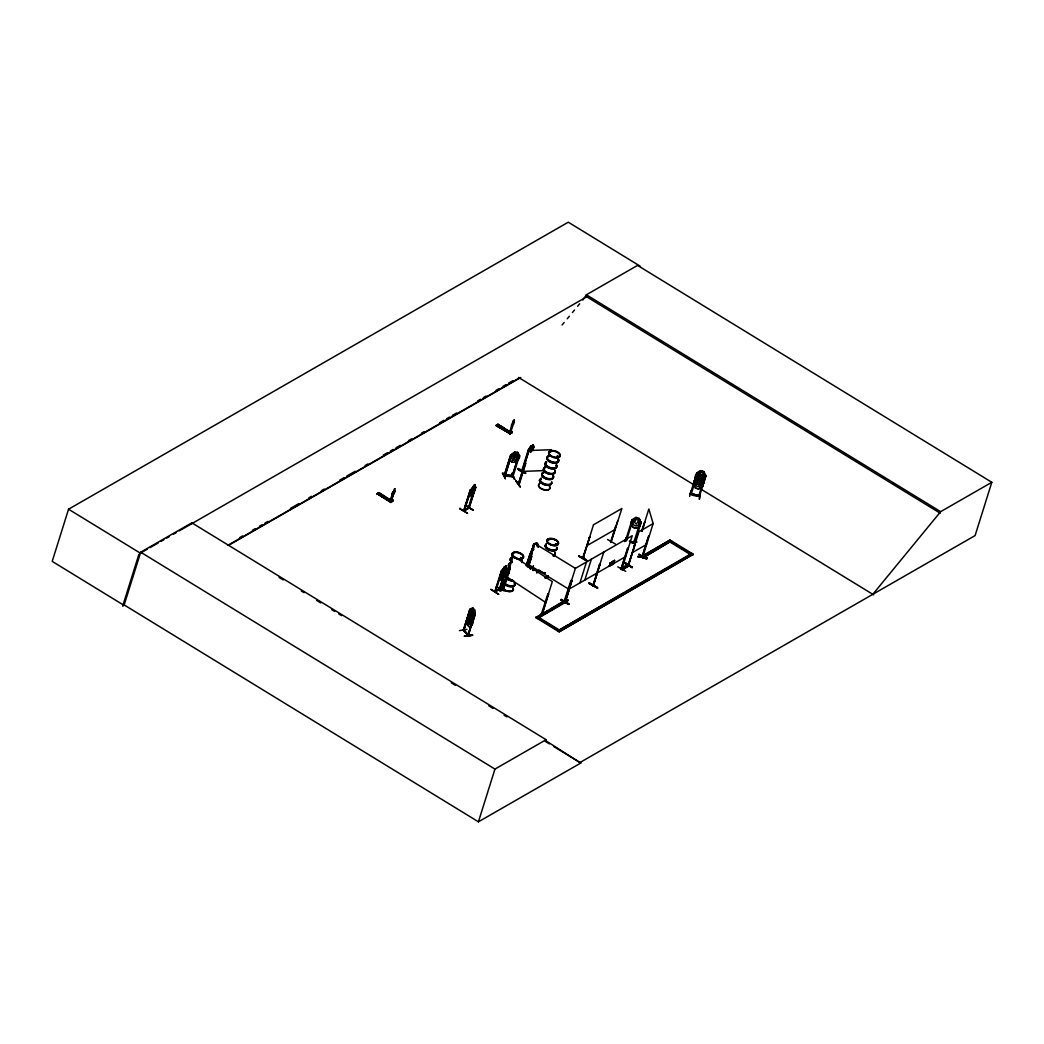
<?xml version="1.0" encoding="UTF-8"?>
<svg xmlns="http://www.w3.org/2000/svg" width="1044" height="1044" viewBox="0 0 1044 1044"><rect width="100%" height="100%" fill="white"/><g stroke="black" fill="none" stroke-linecap="round" stroke-linejoin="round"><path stroke-width="1.5" d="M468.09 635.157L474.681 614.237M469.304 617.97L471.04 616.469L470.935 613.024L471.457 616.273L473.284 615.568L471.614 617.108L471.771 620.632L471.183 617.265L469.304 618.061M697.823 473.337L696.792 473.232L697.601 473.167M696.857 481.336L699.18 479.131L698.749 476.221L699.898 478.778L702.638 477.395L700.25 479.418L701.268 482.576M511.795 455.158L510.673 455.014L504.03 475.881L512.995 476.495M464.541 636.227C489.14 633.056 447.928 637.988 472.554 635.391M465.337 505.505L473.18 510.085L465.559 505.387M472.945 510.164L465.402 505.166M496.422 586.48L504.265 591.061M607.53 539.513L615.399 544.041M391.396 500.063L391.905 500.389M391.996 500.428L391.552 501.681L392.57 499.841L392.087 501.355M511.273 431.537L510.686 430.989L510.399 431.89M511.364 432.046L511.612 431.316L511.26 432.921M510.32 431.785L508.65 432.921L510.79 431.811L513.126 424.96A2.14 0.77 -58.9 0 0 513.752 422.363L514.392 420.262L513.426 420.393M536.029 570.128L532.779 570.481M642.908 556.335L642.582 556.361M472.175 621.102C472.253 609.918 473.832 623.307 471.901 625.265L469.226 626.831L467.568 624.925L466.877 619.849L467.999 616.521M471.757 611.197L473.415 612.985L473.219 617.148L472.449 619.627L470.727 620.384L469.147 616.038L471.849 611.066L469.043 612.567L469.604 617.709L469.108 612.593M701.333 482.354L700.289 482.237L699.558 479.731L696.922 481.075M391.748 499.893L392.205 500.494L391.356 499.724M475.059 484.964L468.351 508.193L469.226 508.063L463.941 511.09L471.17 489.714L463.875 511.064L470.218 490.001L463.614 510.907L468.939 507.854M505.048 571.721L505.205 568.967L506.079 571.198L504.996 574.513L502.229 578.846L500.337 579.825L499.75 577.528M501.498 571.159L504.317 566.827L506.196 565.848L499.437 589.168L500.128 588.555M510.894 431.42L511.247 432.072M532.727 450.59L533.719 447.223L533.001 444.94L532.088 450.329M530.887 554.012L530.848 554.86L531.97 552.681M469.395 621.754C468.782 620.475 470.192 614.955 471.692 616.782L470.883 621.65L469.944 622.354M472.736 612.828L471.94 617.696L470.439 617.8C469.787 616.521 471.275 611.014 472.828 612.815M473.232 608.913L471.327 612.593L472.032 615.086L473.428 612.919L473.141 608.926M519.181 483.868C516.375 483.476 521.008 482.746 518.842 483.385M539.944 483.085L540.309 482.263L540.022 483.085M391.33 500.024L393.966 493.394A2.14 0.77 -58.9 0 0 394.58 490.797L395.115 488.644M537.242 546.691L536.864 543.82M474.328 485.734L473.584 489.675L472.005 491.633L474.25 485.682M528.421 450.329C534.998 435.426 528.094 464.489 531.735 446.206L529.987 451.765M638.067 556.165C648.702 558.031 651.874 557.94 638.028 556.817M647.163 557.992L638.028 556.896M565.404 601.605L571.89 580.764L565.209 602.127L571.603 580.934L570.911 580.516L564.112 601.448L564.347 600.692L565.731 602.205L537.334 618.518L565.939 601.553M512.93 553.542L513.726 553.294L513.191 553.842M520.617 557.574L521.1 558.031M521.726 557.953L520.695 557.47M532.427 551.219L532.858 548.805M689.666 496.396L690.828 491.058M697.679 473.441L691.154 494.347L690.671 493.133M693.36 483.855L694.39 480.54L698.514 478.113L701.62 479.065L703.682 483.215L702.625 486.582L698.514 488.997L695.395 488.044L693.464 483.855M694.377 480.592L698.527 478.269L701.555 479.144L703.565 483.215M695.735 476.599L699.78 474.067L701.712 471.51M695.382 488.096L698.501 488.853L702.625 486.582M696.648 484.051C692.929 479.835 695.108 472.123 700.824 470.7L703.943 471.653L705.979 475.842L703.891 482.524L699.78 484.938L696.661 483.985L694.625 479.796M698.527 478.269L695.983 481.088L695.213 483.568L696.622 486.126L698.645 486.7L701.255 485.303L701.633 479.013M700.824 470.7L697.522 476.142L698.932 478.7L700.955 479.287L703.565 477.891L703.956 471.601M699.78 484.938L703.904 482.472M697.718 480.632C701.346 483.202 708.119 478.87 702.899 474.955L699.78 474.067L697.261 476.977L696.479 479.457L697.901 482.015L699.924 482.589L702.534 481.193L703.304 478.713L702.716 471.797M702.821 475.085L699.767 474.12L699.95 477.121L702.39 476.429L702.847 474.968M696.87 473.01L690.188 494.034C694.26 497.022 701.829 495.378 698.566 496.239M699.532 495.9L691.454 493.564M699.454 496.513L705.901 475.62L705.065 475.294L698.58 496.474M699.389 499.136L700.172 493.773M699.415 499.202L699.976 494.151M705.901 475.62L705.222 475.503M513.752 422.363L514.287 420.21M521.674 470.974L522.431 469.97M583.492 558.044L582.617 558.201L589.716 537.047L582.904 558.396L583.466 557.131M597.612 572.021L593.136 586.089L600.039 564.295M610.805 541.431L611.223 541.549M564.739 601.905L575.401 568.367L632.207 535.729L621.767 569.306L620.958 569.345M621.193 568.588L621.976 568.497L621.389 568.836M642.621 557.157L641.825 557.222L648.233 537.242M529.164 449.899L528.199 450.16L521.661 471.04L522.235 469.983M502.216 570.807L501.303 570.99L494.699 591.896L499.906 588.816M506.549 568.236L506.066 565.9M494.739 591.778L495.796 590.956M499.606 588.633L494.921 591.1L495.73 591.165M393.418 491.489L393.314 491.424A2.14 0.77 -58.9 0 0 392.218 494.308L390.456 500.937L392.322 494.373A2.14 0.77 -58.9 0 1 393.418 491.489L394.528 488.683M509.629 432.503L511.482 425.939A2.14 0.77 -58.9 0 1 512.578 423.055L514.366 419.962M530.665 553.333L526.737 565.417M502.634 589.547C506.314 589.756 499.554 587.185 499.88 590.839C503.43 591.504 502.36 587.433 503.665 589.234M502.843 588.738L503.338 589.99L510.085 568.98L509.224 568.641L510.085 568.98M541.183 614.799C540.322 613.154 543.65 615.164 541.497 613.833M624.547 541.614L626.283 537.751L625.421 540.583M625.317 540.479L626.243 537.751M634.047 542.319L634.569 543.533L633.551 543.206L640.207 522.13L641.068 522.457L640.089 525.993L635.992 528.342L632.886 527.377L630.994 523.057M626.322 540.949L633.016 520.016L632.09 519.651L636.018 517.393L639.111 518.424L641.146 522.626L640.129 522.405M626.452 540.179L625.656 539.931M632.977 527.259L635.992 528.199M636.018 517.393L632.716 522.809L634.113 525.419L636.122 526.046L638.732 524.688L639.124 518.372L641.133 522.679M641.068 522.457L634.621 543.363L630.746 542.149M629.493 541.157L634.739 542.541M635.822 541.144L634.361 545.999L635.339 541.053M640.116 266.155L568.288 222.189L68.552 509.211L52.2 561.385L124.027 605.363L140.692 552.198L191.848 522.822L546.103 739.713L545.79 740.692L580.725 763.06L579.903 762.551L975.109 535.559L991.8 482.289L637.545 265.398L586.389 294.786L582.8 300.046M138.878 554.39L122.657 606.146L124.458 605.102M191.535 523.801L191.848 522.822M392.674 501.342L378.241 493.316L392.714 501.303L378.855 492.651L377.106 493.681L390.743 502.503M383.513 497.544L385.197 496.696M391.617 500.246L389.49 501.368L391.526 499.423L392.922 500.272L392.44 501.472L378.476 493.186M391.239 500.337L391.526 499.423M390.939 502.386L391.174 501.316M391.552 501.681L392.44 499.763M392.922 500.272L390.9 502.216M459.934 508.572L467.555 513.322L459.647 508.806L460.078 508.219M474.955 488.501L468.665 508.363L475.699 487.17M469.161 508.063L475.777 487.104L474.772 490.471M498.014 424.203L496.213 425.417L510.49 433.704L496.017 425.704L498.014 424.203L499.371 425.234M497.675 426.096L499.423 425.052M500.363 425.613L498.562 426.839L500.363 425.613L501.72 426.644M500.024 427.505L501.772 426.461M501.264 428.262L503.012 427.218C507.045 428.118 499.606 430.454 504.422 428.066M512.578 423.055L513.283 420.628M510.255 433.508L510.477 432.79L509.877 434.069M511.221 431.629L510.725 433.234L511.077 431.642M511.612 431.316L510.594 433.156M511.73 432.634L512.095 431.838L510.725 431.172M512.095 431.838L511.599 433.025L497.61 424.582L511.299 433.221L511.808 432.738L510.098 433.939L496.213 425.417M511.73 455.21L510.66 455.171L504.121 476.077L504.552 475.359L512.16 475.881M504.918 475.894L511.573 455.04L505.022 476.129C503.717 474.172 514.261 474.563 512.917 476.73L519.442 455.615L518.633 455.562L512.082 476.625L518.803 455.549M505.309 478.752L502.921 472.775L502.347 473.167L505.283 478.635M514.744 479.34L511.991 473.428M468.077 615.908L470.126 609.344L463.21 630.341L468.221 635.692L474.981 614.72L474.263 614.263L468.13 635.143M468.182 634.282L468.495 635.652L463.51 630.237L469.996 609.265L472.801 607.765L474.459 609.683L475.072 614.772L474.511 609.618L473.48 616.312L471.757 617.082L470.661 615.882L470.178 612.724L472.71 607.895M470.061 609.37L470.713 609.605L463.693 630.811L463.797 629.963M469.787 609.396L463.601 630.72M513.23 475.738L512.774 476.429M467.647 635.143L468.234 634.334M520.303 486.778C506.875 468.051 529.008 499.136 515.906 481.18M468.103 635.639L474.263 614.263M468.012 615.869L468.795 620.945L470.361 622.863L473.115 621.284L475.085 614.72M528.669 449.886L522.405 470.922M519.233 484.064L518.385 484.09L519.325 483.111M519.299 484.103L525.771 463.184L524.871 463.027L525.628 462.988L518.959 483.816M532.218 450.564L533.367 447.328M532.701 450.277L533.628 447.302C532.218 447.954 535.311 446.584 533.001 444.94M525.693 473.036C517.263 471.444 513.178 463.68 525.667 473.062M501.786 570.716L494.96 592.052L500.233 589.025L506.862 568.08L506.118 565.796M495.117 592.013L495.535 590.787M495.482 591.804L502.151 570.703M499.711 588.294L499.854 589.299M499.698 589.338L506.51 567.988M498.641 594.297C483.163 584.105 494.673 592.222 498.588 594.297M499.88 590.839L502.843 588.986M509.42 568.549L502.725 589.586L513.204 555.969L552.315 581.612L541.797 615.177L541.901 614.394M544.146 469.944L546.573 462.205M526.137 565.652L530.522 553.581M526.894 563.799L530.169 553.359M526.437 565.783C526.359 565.965 533.21 542.254 533.562 549.797M533.81 544.146L527.011 565.222L527.833 565.652M530.639 568.876L527.324 565.117L529.66 557.666M530.587 554.69L533.889 544.133L536.551 542.658L538.143 544.577L538.43 547.108M529.817 558.201L527.39 565.6M532.153 550.749L533.588 544.289L534.411 544.759M530.091 558.162L527.755 565.613M532.427 550.71L534.371 544.72M527.416 567.009L534.789 543.506L575.401 568.367M527.977 566.109L530.313 558.657M527.977 566.618L531.709 554.69M528.59 565.887L531.683 556.491L530.991 556.074M528.773 565.783L531.683 556.491M532.27 569.045L533.197 566.057M532.544 569.006L533.471 566.031M642.882 557.887L671.488 540.923L642.882 557.887L641.603 556.335L670.013 540.022L693.281 554.26L559.114 631.855L535.846 617.617L564.452 600.639L565.378 601.37L564.282 600.9M544.955 613.324C531.031 621.819 546.234 611.732 545.19 613.937M541.875 615.229L548.544 594.206L547.878 593.775L541.157 614.825L541.223 614.146M124.171 604.933L478.426 821.811L494.947 769.089L546.103 739.713M561.111 599.661C584.679 613.494 544.668 590.787 568.902 603.928M567.779 600.287L562.416 603.458L567.845 599.948L562.507 603.432L568.119 600.613L567.819 599.935M578.663 556.165C586.937 558.044 591.857 565.196 578.702 556.087M557.626 630.941L691.794 553.359L691.598 554.012M559.114 631.855L693.281 554.26M583.466 558.162C584.509 556.204 581.743 558.031 583.687 557.339M579.942 582.865L586.48 561.998M584.823 580.059L591.361 559.192M589.273 583.152C615.216 597.716 571.707 574.069 597.011 587.498M593.566 585.788L592.757 585.919L593.527 584.888M592.822 585.828L599.347 565.013L600.3 564.452M593.018 586.076L603.797 552.054M610.844 541.327L610.962 542.371L621.885 508.493L593.475 524.806L583.1 558.37M615.712 525.928L610.57 542.188L611.158 541.849M617.643 521.008L610.831 542.358L611.445 542.071L610.74 541.653M611.027 542.345L611.301 541.118M597.429 587.537L589.39 582.8M625.447 540.492L626.609 540.022M630.863 523.109L631.92 519.755M625.5 540.688L632.09 519.651M617.787 566.853L625.721 571.329M632.038 519.821L632.794 519.821M620.815 568.889L628.123 564.151L629.401 565.717L622.302 569.789L620.815 568.889L627.914 564.804M620.893 569.437L627.483 548.531L628.227 548.413L627.483 548.531M627.966 548.257L620.932 569.385M622.302 569.789L629.61 565.065M624.56 562.455C647.763 577.802 608.848 552.459 632.181 567.127M636.527 542.28L633.721 541.484M634.047 542.293L633.734 543.063M628.123 565.13L635.196 543.95L628.723 564.504M641.799 531.409L648.846 508.989L653.152 523.553L638.954 531.709L628.384 565.3L629.206 564.191M641.642 530.913L644.866 521.674L642.112 531.448M642.556 556.674L641.903 557.222L642.086 556.491M642.66 557.183L653.152 523.553M646.549 558.892L638.876 554.233L646.523 558.879M670.013 540.022L641.407 556.987M690.306 494.086L690.606 493.381M872.797 594.323L940.644 511.677L991.8 482.289M391.513 500.18L393.862 493.329A2.14 0.77 -58.9 0 0 394.475 490.732L394.58 490.797M531.344 552.563L532.949 548.857M530.796 553.242L532.362 549.314L530.235 553.933M384.179 496.853L383.161 496.122M550.279 451.608L550.462 452.365M556.987 456.424L558.005 456.111M557.091 456.476L558.723 457.024L557.365 456.15M558.749 456.802L557.744 456.685M555.33 544.159L556.883 544.485M555.891 544.524L556.465 544.041M557.078 544.759L555.656 543.898M529.191 557.235L529.256 559.179L531.344 555.382M530.391 557.731L531.448 555.434M504.839 567.049L502.934 571.655L503.678 572.282C504.422 571.538 506.692 566.213 504.748 566.996M503.887 570.063L501.981 574.67L502.725 575.296C503.691 574.578 505.44 568.941 503.978 570.115M513.296 475.96L512.526 475.933M532.192 553.033L530.13 556.791L530.026 555.721M529.412 449.873L531.292 446.114L533.027 445.096M578.924 555.943L586.597 560.55M561.254 599.282L568.863 603.98M588.986 583.387L596.92 587.785M632.051 567.492L624.364 562.886L632.011 567.518M610.466 563.682L611.954 562.011L610.923 565.326L610.231 564.386L609.474 566.161L610.335 562.69M610.688 563.812L611.954 562.011M614.185 560.484L613.441 562.233L614.394 560.615M612.998 562.794C610.401 566.853 614.068 562.912 613.507 562.468L614.72 560.432M610.179 564.151L609.474 566.161M610.923 565.326L610.531 563.917L611.745 561.881M609.148 566.344L610.388 564.269L609.996 562.886M612.763 561.307L612.241 564.569M611.914 564.752L612.972 561.437M613.689 563.734L613.298 562.338L614.511 560.302M509.759 458.525L511.599 462.061L517.746 452.339L514.692 452.065L510.673 455.014M392.035 500.154L392.57 499.841M528.199 450.16L531.292 446.036M470.413 490.171C479.653 478.896 471.327 486.974 470.635 492.207L471.196 493.499L474.133 490.197M506.196 565.848L501.303 570.99M504.265 574.2L501.329 577.502L500.781 576.21C508.48 560.223 497.192 576.758 500.337 579.825M515.54 452.652L513.27 456.933L513.831 458.277L516.206 457.128L516.519 452.718M505.218 571.185L502.281 574.487L501.72 573.195L504.396 566.879M377.106 493.681L391.304 502.164L377.393 493.668L376.884 494.138L378.802 492.833L378.241 493.316L392.1 501.668M497.753 424.673L511.886 432.855L497.792 424.66M470.713 615.151L468.103 619.992L468.573 623.151L469.669 624.351L471.405 623.581M514.692 452.065L511.469 457.846L512.826 459.96L514.783 460.091L517.341 458.251L517.72 452.274L519.703 455.85C520.695 459.817 508.311 466.29 518.633 459.099M533.445 547.969L532.584 549.301M513.204 553.633L513.074 553.372M459.399 630.615L466.955 629.362M562.077 325.01L564.151 322.518M567.257 318.772L569.332 316.28M572.438 312.534L574.513 310.029M577.619 306.283L579.694 303.791M593.775 585.058L593.357 585.149M593.749 585.384L592.809 585.88M463.914 510.111L468.521 507.645M468.586 507.423L469.448 507.253L468.847 507.593M469.369 507.332L468.639 507.397M377.393 493.668L391.278 502.177M510.438 433.743L496.265 425.247M525.497 473.454L517.615 469.004M505.179 475.177L504.396 475.346M383.031 496.331L384.205 496.474M384.336 496.879L383.957 496.148M503.143 428.575L502.399 427.779M503.417 428.51L503.117 427.714M550.266 451.647L550.619 452.13M557.352 456.45L558.122 456.293M548.818 539.957L548.648 539.852M556.674 544.694L556.1 544.433M510.777 455.262L514.744 452.222M528.068 564.895L527.507 564.308M696.792 473.232L700.837 470.844L703.865 471.718M700.824 481.584L704.961 479.105M533.079 444.992L531.292 446.114M529.112 449.82L518.385 484.09L528.982 450.538L551.441 449.69M589.977 537.203L589.234 537.321M570.911 580.516L572.164 580.934M635.457 544.107L634.713 544.224M639.019 554.455L646.68 559.14M564.112 601.448L550.723 609.07M564.191 601.501L564.647 600.639M147.295 549.209L140.379 553.176L68.552 509.211M150.062 547.617L158.349 542.854M161.115 541.275L163.882 539.683M166.648 538.091L169.415 536.512M173.565 534.123L176.332 532.531M179.098 530.952L586.741 296.809M239.715 537.569L242.534 535.95M252.4 530.287L255.206 528.669M259.434 526.241L262.253 524.636M265.072 523.018L267.89 521.4M290.415 508.454L298.871 503.599M308.724 497.936L311.543 496.318M321.395 490.667L324.214 489.049M339.705 480.149L343.933 477.721M346.738 476.103L355.195 471.249M365.048 465.585L367.866 463.967M383.357 455.08L387.585 452.652M390.404 451.034L393.21 449.416M396.028 447.798L400.257 445.37M408.7 440.516L411.519 438.898M421.371 433.234L424.19 431.616M439.681 422.729L443.909 420.301M446.728 418.683L449.546 417.065M452.352 415.447L456.58 413.019M477.708 400.883L480.527 399.265M483.333 397.647L486.152 396.028M496.017 390.378L498.823 388.759M503.051 386.332L505.87 384.714M508.689 383.096L512.904 380.668M227.879 545.359L519.377 377.941M228.793 545.19L520.786 377.484M470.218 490.001L470.961 489.884M500.546 574.526L501.198 576.758L503.091 575.701L505.896 571.446L503.091 575.779M586.937 545.673L615.347 529.36M625.656 556.609L568.849 589.234L528.251 564.373M632.416 552.576L646.614 544.42M535.846 617.617L548.022 610.623M559.049 630.132L567.505 625.278M570.324 623.659L623.907 592.888M626.726 591.269L690.188 554.821M478.426 821.811L580.803 763.02L553.568 746.421M690.228 493.864L699.363 496.487M471.849 611.184L468.965 612.58M472.279 616.952L470.713 615.033L467.908 616.534M474.067 617.983L471.314 619.562L469.656 617.656M470.361 622.863L473.023 621.284M547.878 593.775L548.544 594.206M540.675 615.895L543.48 614.381M555.917 544.811L556.935 544.733M633.943 542.306L629.441 541.327M522.117 558.253L521.282 558.318M503.338 428.405L502.268 428.053L502.764 427.609M473.415 612.985L474.198 618.061L473.467 612.932M466.955 619.836L467.608 624.964L469.226 626.713M470.439 622.85L468.795 620.945M472.919 622.002L472.032 625.343M468.103 634.504L463.914 630.276L468.469 634.922M464.463 636.201L472.332 635.065M548.622 539.356L548.544 540.035M548.557 539.67L549 539.474M536.551 542.776L538.052 544.59L538.339 547.121M527.364 565.13L530.365 568.915M536.081 569.672L532.923 570.05L536.107 569.737M504.304 475.085L505.061 475.151M512.904 476.703L504.317 476.116M522.444 471.405L543.298 470.622M521.06 558.227L521.896 558.005M384.022 496.879L383.2 496.592M515.566 452.718L516.545 452.783M519.52 455.81L518.633 455.562M514.64 462.27L511.599 462.061M502.882 589.416L503.521 589.769M648.716 535.702L642.112 557.418L642.791 555.839M633.577 541.927L636.762 541.849M633.486 541.614L636.644 542.136M701.699 471.562L702.703 471.849M690.619 493.355L698.814 495.704M630.693 542.319L634.478 543.493M539.082 480.305L540.635 482.472M514.366 479.3L511.938 473.389L514.77 479.405M508.937 432.02L510.346 432.868M391.383 499.502L392.792 500.35M599.556 564.569L599.347 565.013M560.85 599.869L568.523 604.45M586.389 294.786L940.644 511.677M585.906 296.3L940.174 513.191M518.542 377.432L695.395 485.708M699.558 488.253L873.632 594.832M671.292 541.575L679.409 546.547M682.124 548.204L693.072 554.912M641.603 556.335L643.091 557.235M621.023 568.236L622.498 569.137M475.425 487.013L475.033 484.808M474.681 490.419L470.205 495.822L469.448 493.421L470.257 495.73L472.005 494.791M506.001 571.146L505.257 568.863L503.534 570.024M500.611 574.461L501.198 576.758M536.055 616.965L559.323 631.202M279.061 577.384L283.224 579.942M301.285 590.995L304.065 592.692M316.567 600.352L320.73 602.897M331.848 609.709L334.628 611.406M338.791 613.963L341.571 615.66M451.321 682.854L455.497 685.399M488.84 705.822L493.003 708.367M504.121 715.179L506.888 716.876M545.242 741.331L549.405 743.876M140.692 552.198L494.947 769.089M506.653 576.836L545.777 602.492M471.757 611.079L473.506 612.972M470.635 615.047L472.371 616.952M530.809 568.341L527.703 565.169L530.535 568.367M613.102 561.111L613.441 562.233M613.206 562.925L613.35 563.93M610.453 564.517L610.583 565.522M468.09 615.869L468.652 621.01M533.393 547.826L533.51 549.875M514.914 558.096A5.964 3.106 17.4 0 1 514.248 552.537A5.964 3.106 17.4 0 1 523.331 556.504A5.964 3.106 17.4 0 1 516.31 558.71M514.992 557.809A6.003 3.132 17.4 0 1 514.314 552.211A6.003 3.132 17.4 0 1 523.462 556.204A6.003 3.132 17.4 0 1 516.402 558.423M512.03 562.625A5.977 3.119 17.4 0 1 510.934 558.514M521.556 561.502A5.977 3.119 17.4 0 1 521.791 562.39M512.16 562.024A6.081 3.171 17.4 0 1 511.952 557.339M521.217 559.962A6.081 3.171 17.4 0 1 521.922 562.586M512.33 561.659A5.977 3.119 17.4 0 1 512.121 557.065M521.856 560.537A5.977 3.119 17.4 0 1 521.935 562.22M512.069 562.324A6.081 3.171 17.4 0 1 511.86 557.64M521.752 561.176A6.081 3.171 17.4 0 1 521.987 562.077M510.255 568.08A6.081 3.171 17.4 0 1 510.059 563.408M510.359 567.779A6.081 3.171 17.4 0 1 510.151 563.107M509.576 566.553A5.977 3.119 17.4 0 1 510.32 562.82M510.216 568.393A5.977 3.119 17.4 0 1 510.02 563.786M508.819 572.869A5.964 3.106 17.4 0 1 507.736 568.758M508.715 573.208A5.964 3.106 17.4 0 1 507.632 569.097M508.754 573.012A6.003 3.132 17.4 0 1 507.658 568.876M514 582.774A5.977 3.119 17.4 0 1 512.5 586.715A5.977 3.119 17.4 0 1 504.722 584.523A5.977 3.119 17.4 0 1 504.878 580.203M514.809 583.348A6.081 3.171 17.4 0 1 507.789 585.893A6.081 3.171 17.4 0 1 504.904 579.812M513.178 588.307A6.003 3.132 17.4 0 1 506.992 591.074A6.003 3.132 17.4 0 1 502.516 585.306M513.191 588.19A5.964 3.106 17.4 0 1 507.045 590.93A5.964 3.106 17.4 0 1 502.582 585.201M513.087 588.503A5.964 3.106 17.4 0 1 506.94 591.243A5.964 3.106 17.4 0 1 502.477 585.514M512.63 580.777A6.081 3.171 17.4 0 1 505.962 577.854A6.081 3.171 17.4 0 1 506.718 574.056M514.914 582.709A5.977 3.119 17.4 0 1 508.01 585.227A5.977 3.119 17.4 0 1 505.179 579.237M513.883 581.012A5.977 3.119 17.4 0 1 506.366 578.624A5.977 3.119 17.4 0 1 506.679 574.448M514.901 583.048A6.081 3.171 17.4 0 1 507.88 585.606A6.081 3.171 17.4 0 1 505.009 579.524M512.721 580.477A6.081 3.171 17.4 0 1 506.053 577.554A6.081 3.171 17.4 0 1 506.81 573.756M512.8 580.086A5.977 3.119 17.4 0 1 506.236 577.215A5.977 3.119 17.4 0 1 506.979 573.482M508.558 573.73A5.964 3.106 17.4 0 1 506.758 571.081M506.927 570.285A5.964 3.106 17.4 0 1 508.35 569.137M508.624 573.443A6.003 3.132 17.4 0 1 507.528 569.306M556.1 465.35A5.977 3.119 17.4 0 1 550.358 468.639A5.977 3.119 17.4 0 1 546.116 462.649M556.282 465.011A6.081 3.171 17.4 0 1 550.449 468.364A6.081 3.171 17.4 0 1 546.142 462.257M555.03 471.079A5.964 3.106 17.4 0 1 548.1 473.232A5.964 3.106 17.4 0 1 544.616 467.477M554.677 469.852A5.964 3.106 17.4 0 1 548.948 473.141A5.964 3.106 17.4 0 1 544.72 467.151M558.096 459.256A6.081 3.171 17.4 0 1 553.02 462.779A6.081 3.171 17.4 0 1 547.239 457.102M547.956 456.502A6.081 3.171 17.4 0 1 548.987 456.097M556.857 465.285A5.977 3.119 17.4 0 1 549.914 467.451A5.977 3.119 17.4 0 1 546.417 461.683M557.914 459.582A5.99 3.119 17.4 0 1 555.565 463.223A5.99 3.119 17.4 0 1 547.917 460.587A5.99 3.119 17.4 0 1 548.935 456.489M556.374 464.711A6.081 3.171 17.4 0 1 550.54 468.064A6.081 3.171 17.4 0 1 546.234 461.97M558.188 458.955A6.081 3.171 17.4 0 1 555.799 462.649A6.081 3.171 17.4 0 1 548.048 459.96A6.081 3.171 17.4 0 1 549.079 455.81M558.214 458.616A5.99 3.119 17.4 0 1 552.459 461.931A5.99 3.119 17.4 0 1 548.217 455.915M551.402 482.667A5.977 3.119 17.4 0 1 544.459 484.834A5.977 3.119 17.4 0 1 540.975 479.052M551.676 483.215A6.081 3.171 17.4 0 1 543.807 484.259A6.081 3.171 17.4 0 1 541.001 478.674M549.431 486.582A5.964 3.106 17.4 0 1 543.702 489.884A5.964 3.106 17.4 0 1 539.474 483.894M549.535 486.243A5.964 3.106 17.4 0 1 543.807 489.545A5.964 3.106 17.4 0 1 539.578 483.555M554.86 471.588A5.964 3.106 17.4 0 1 547.93 473.754A5.964 3.106 17.4 0 1 544.459 467.986M552.942 475.659A6.081 3.171 17.4 0 1 550.566 479.353A6.081 3.171 17.4 0 1 542.815 476.677A6.081 3.171 17.4 0 1 543.846 472.514M551.715 481.702A5.977 3.119 17.4 0 1 544.772 483.868A5.977 3.119 17.4 0 1 541.275 478.087M552.772 475.999A5.99 3.119 17.4 0 1 547.774 479.483A5.99 3.119 17.4 0 1 542.071 473.885M542.763 473.297A5.99 3.119 17.4 0 1 543.793 472.893M551.767 482.915A6.081 3.171 17.4 0 1 543.898 483.959A6.081 3.171 17.4 0 1 541.092 478.387M553.046 475.372A6.081 3.171 17.4 0 1 547.2 478.713A6.081 3.171 17.4 0 1 542.906 472.619M553.529 475.947A5.99 3.119 17.4 0 1 546.573 478.113A5.99 3.119 17.4 0 1 543.076 472.332M556.961 548.779A6.081 3.171 17.4 0 1 549.105 549.823A6.081 3.171 17.4 0 1 546.299 544.25M556.7 548.231A5.977 3.119 17.4 0 1 549.757 550.397A5.977 3.119 17.4 0 1 546.273 544.629M556.987 547.617A6.081 3.171 17.4 0 1 549.94 549.81A6.081 3.171 17.4 0 1 546.39 543.95M557 547.265A5.977 3.119 17.4 0 1 550.058 549.431A5.977 3.119 17.4 0 1 546.573 543.663M554.729 552.459A6.081 3.171 17.4 0 1 553.176 556.008M554.742 552.132A5.977 3.119 17.4 0 1 553.229 555.617M554.899 553.999A5.977 3.119 17.4 0 1 554.964 554.847M555.095 553.672A6.081 3.171 17.4 0 1 554.116 555.904M545.059 573.104A5.977 3.119 17.4 0 1 543.559 572.804M542.084 572.295A5.977 3.119 17.4 0 1 538.821 569.907M545.19 572.817A6.081 3.171 17.4 0 1 543.65 572.517M542.162 572.008A6.081 3.171 17.4 0 1 539.67 570.481M548.4 575.753A5.964 3.106 17.4 0 1 545.098 577.645M536.903 572.634A5.964 3.106 17.4 0 1 537.921 571.303M548.296 576.092A5.964 3.106 17.4 0 1 544.994 577.984M536.799 572.973A5.964 3.106 17.4 0 1 537.817 571.629M503.417 575.857L502.895 576.327L502.751 574.696L500.82 577.541L502.608 574.396L502.451 572.438L503.091 573.704L504.931 571.016L503.221 574.03L503.417 575.857M697.797 480.553L695.669 476.429L697.784 480.605M699.389 478.935L697.053 482.981L698.645 484.834L700.537 482.393L700.407 479.222L699.389 478.987M700.654 474.876L698.332 478.87L699.924 480.736L701.816 478.282L701.672 475.164L700.654 474.876M636.892 518.229L634.556 522.261L636.135 524.166L638.014 521.739L637.897 518.542L636.879 518.281M378.515 494.53L380.264 493.499L378.515 494.53M379.455 495.104L381.204 494.06L379.455 495.104M380.851 495.952L382.6 494.908L380.851 495.952M382.104 496.696L383.853 495.665L382.104 496.696M538.573 617.265L538.365 617.918L558.67 630.354L558.866 629.702L538.573 617.265M670.457 541.523L670.248 542.175L690.554 554.599L690.763 553.946L670.457 541.523M513.844 556.83A5.964 3.106 17.4 0 0 523.436 557.392A5.964 3.106 17.4 0 0 516.193 551.937A5.964 3.106 17.4 0 0 513.844 556.83M550.058 455.08A5.964 3.106 17.4 0 0 559.897 456.306A5.964 3.106 17.4 0 0 553.477 450.603A5.964 3.106 17.4 0 0 550.058 455.08M549.901 455.576A5.964 3.106 17.4 0 0 559.741 456.802A5.964 3.106 17.4 0 0 553.32 451.099A5.964 3.106 17.4 0 0 549.901 455.576M549.966 455.288A6.003 3.132 17.4 0 0 559.871 456.515A6.003 3.132 17.4 0 0 553.398 450.786A6.003 3.132 17.4 0 0 549.966 455.288M548.022 473.48A6.003 3.132 17.4 0 0 554.99 471.314A6.003 3.132 17.4 0 1 548.022 473.467A6.003 3.132 17.4 0 1 544.511 467.673A6.003 3.132 17.4 0 0 548.022 473.48M548.4 542.828A5.964 3.106 17.4 0 0 558.253 544.041A5.964 3.106 17.4 0 0 551.819 538.352A5.964 3.106 17.4 0 0 548.4 542.828M548.257 543.298A5.964 3.106 17.4 0 0 558.096 544.524A5.964 3.106 17.4 0 0 551.663 538.821A5.964 3.106 17.4 0 0 548.257 543.298A5.964 3.106 17.4 0 0 558.096 544.537A5.964 3.106 17.4 0 0 551.663 538.848A5.964 3.106 17.4 0 0 548.244 543.324"/></g></svg>
